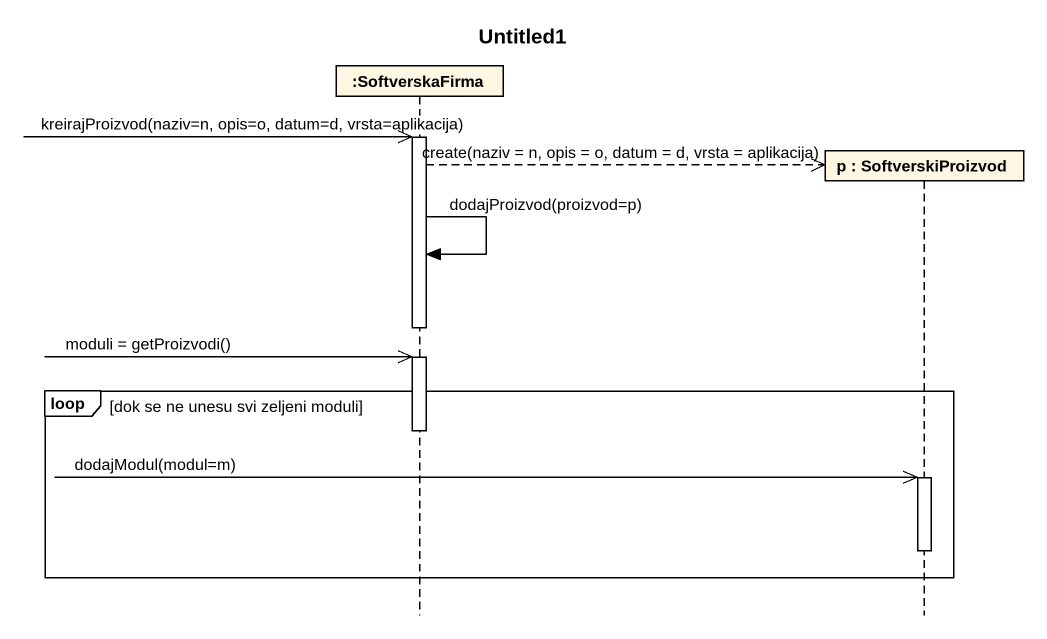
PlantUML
@startuml
title Untitled1
hide footbox
participant ":SoftverskaFirma" as SoftverskaFirma
participant "p : SoftverskiProizvod" as p

SoftverskaFirma ->> SoftverskaFirma : kreirajProizvod(naziv=n, opis=o, datum=d, vrsta=aplikacija)
activate SoftverskaFirma
SoftverskaFirma -->> p ** : create(naziv = n, opis = o, datum = d, vrsta = aplikacija)
SoftverskaFirma -> SoftverskaFirma : dodajProizvod(proizvod=p)
deactivate SoftverskaFirma
SoftverskaFirma ->> SoftverskaFirma : moduli = getProizvodi()
activate SoftverskaFirma
loop dok se ne unesu svi zeljeni moduli
  deactivate SoftverskaFirma
  p ->> p : dodajModul(modul=m)
  activate p
  deactivate p
end
@enduml
